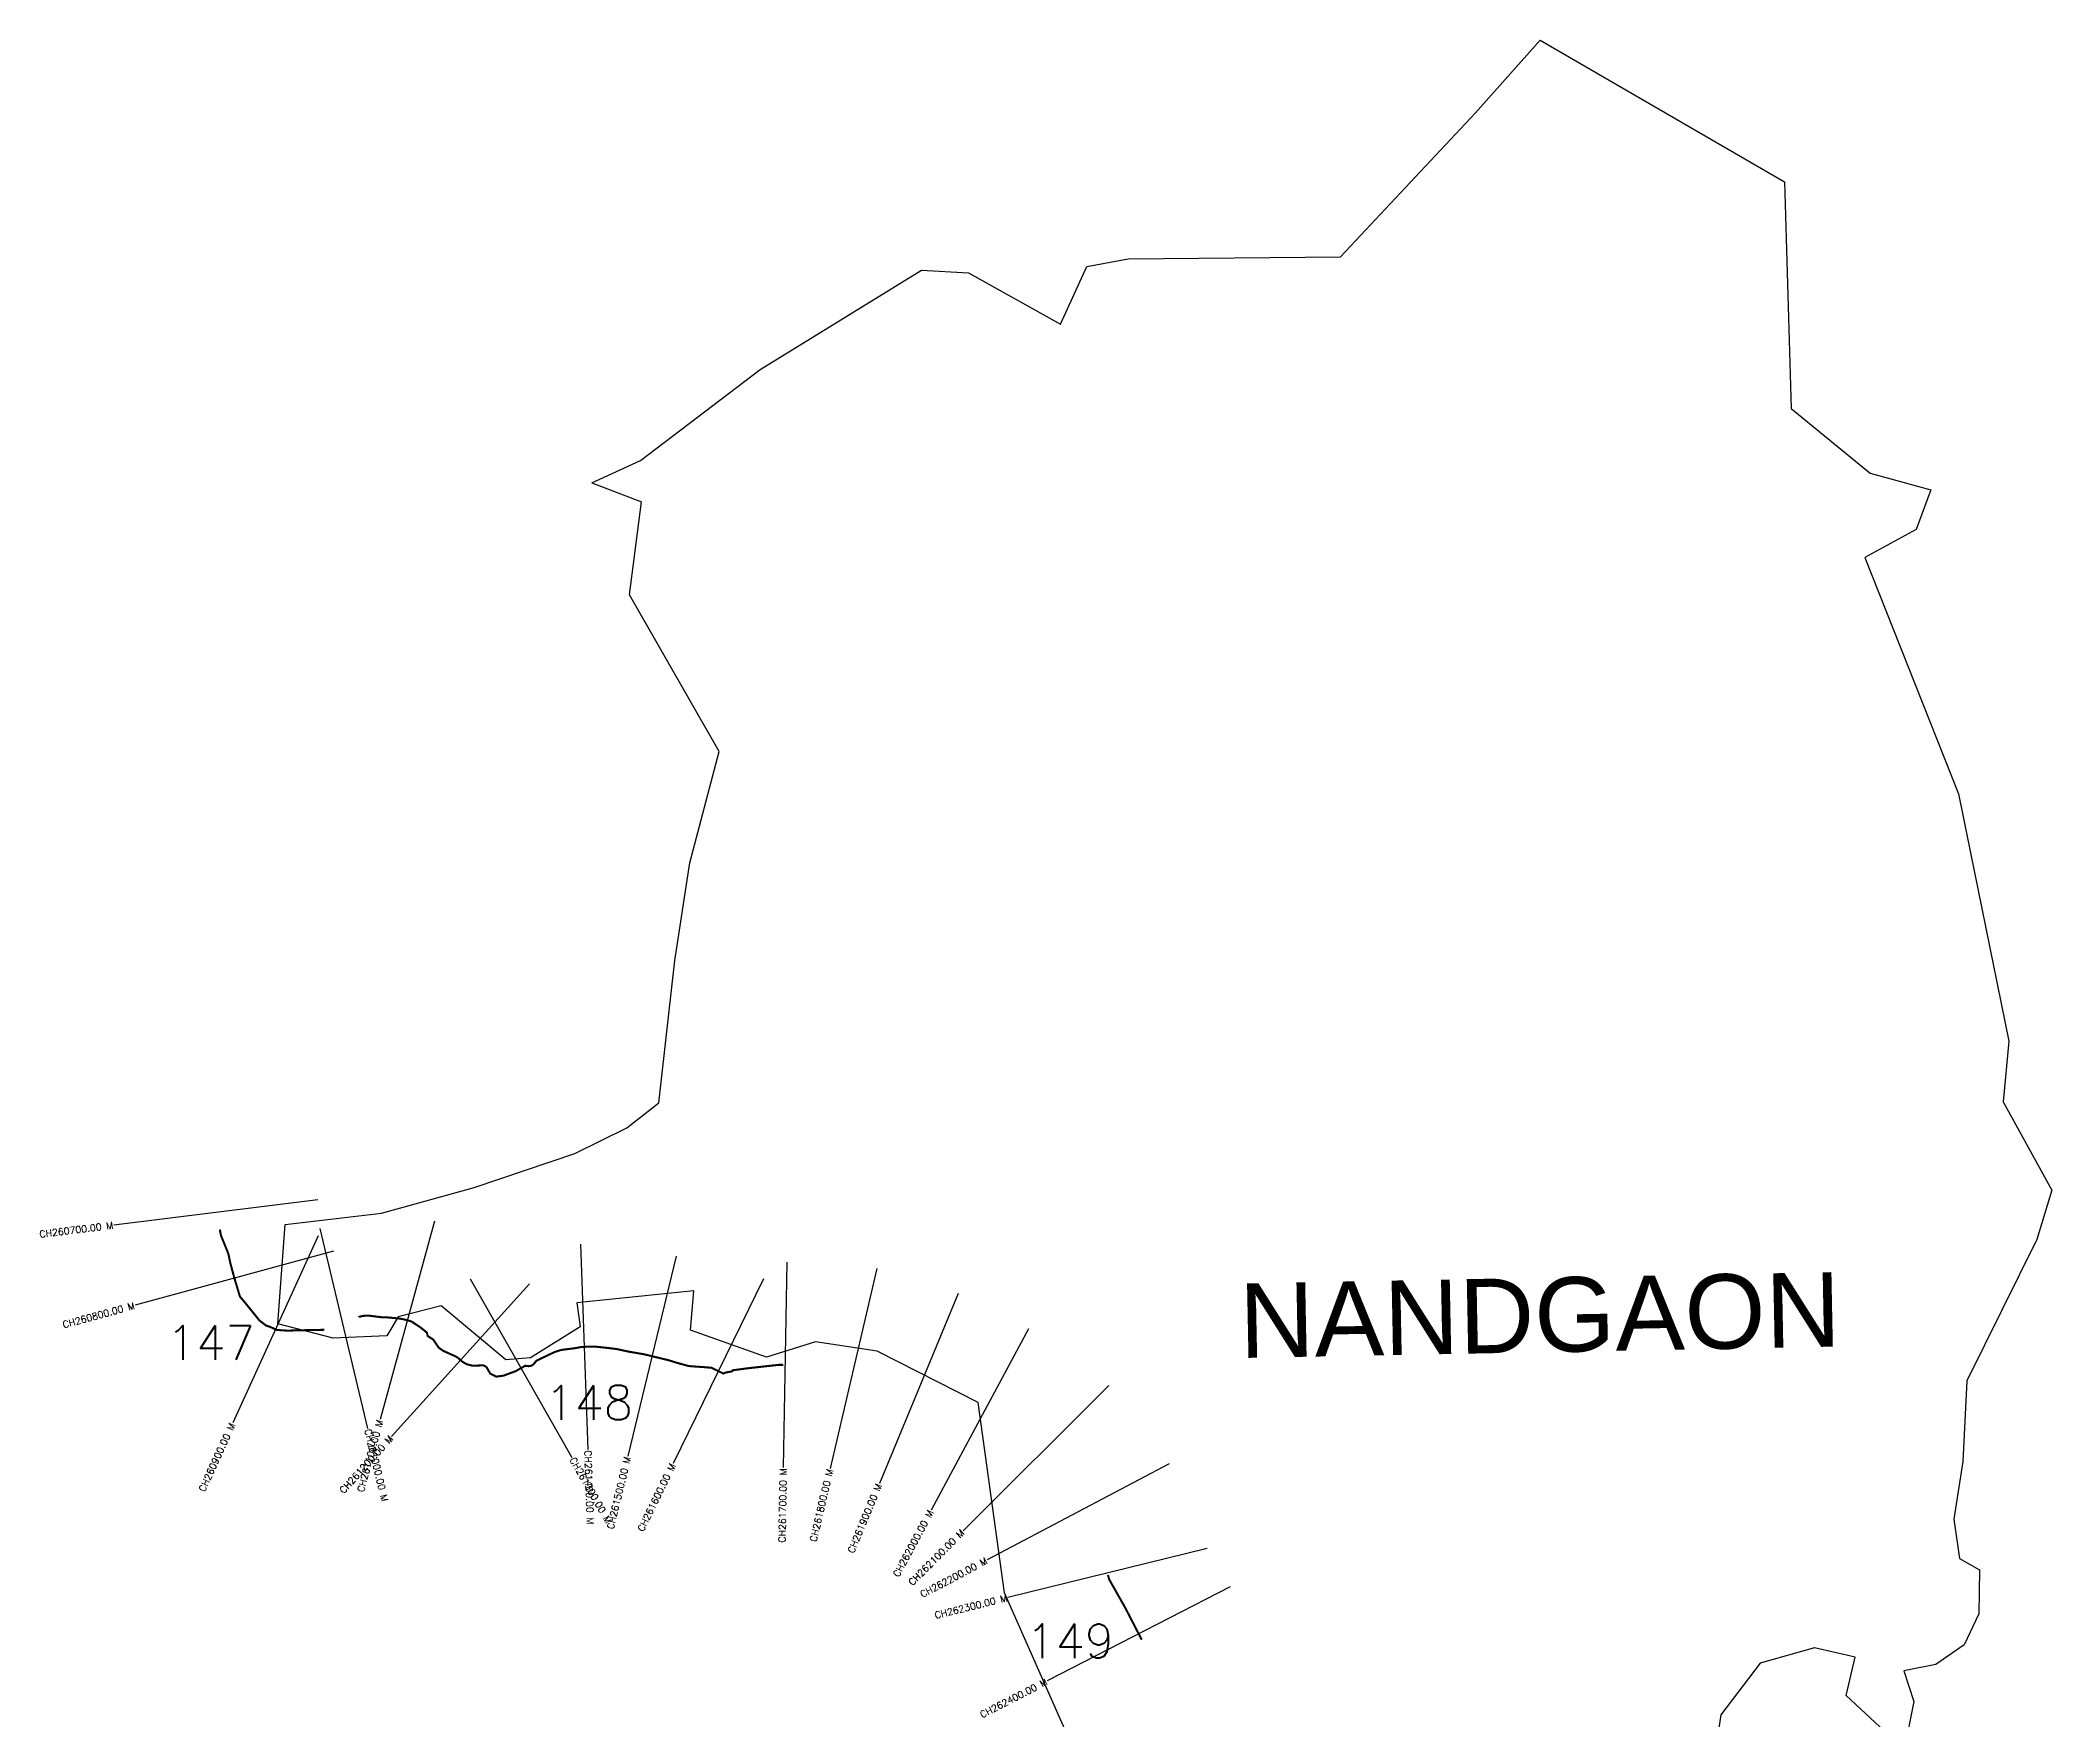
# Model space of a CAD drawing. Header units: metres. Extents: x 279213 to 282149, y 2032389 to 2036914.
# Drawn here: x 279213 to 282149, y 2034461 to 2036914 of the extents above; entities that cross this region are included whole.
import ezdxf
from ezdxf.enums import TextEntityAlignment as Align

# ---------------------------------------------------------------- set-up
doc = ezdxf.new("R2010")
doc.units = ezdxf.units.M
for name, color, linetype in [('ARTIFICIALLY PROTECTED', 4, 'Continuous'), ('CS', 134, 'Continuous'), ('CSMark', 6, 'Continuous'), ('village', 3, 'Continuous'), ('VILLAGE NAME', 250, 'Continuous')]:
    doc.layers.add(name, color=color, linetype=linetype)
doc.styles.get("Standard").update_dxf_attribs({"font": 'simplex.shx'})

msp = doc.modelspace()

# ---------------------------------------------------------------- linework, layer by layer
at = {"color": 6, "flags": 128}
msp.add_lwpolyline([(280018.3, 2036267.7), (280090.9, 2036240.3)], dxfattribs=at)
at = {"layer": 'ARTIFICIALLY PROTECTED', "const_width": 3, "flags": 128}
for points in [[(279475.6, 2035178.1), (279476, 2035175.7), (279477.3, 2035169.1), (279479.7, 2035163.3), (279488, 2035142.8), (279488, 2035142.8), (279491.1, 2035128.2), (279496.9, 2035106.8), (279502.1, 2035089.6), (279504.9, 2035080.2), (279511, 2035073), (279529.1, 2035050.7), (279533, 2035045.6), (279542.9, 2035038), (279549.3, 2035035.8), (279558.7, 2035031.5), (279573.7, 2035030.5), (279610.3, 2035031.4), (279627.6, 2035031.7), (279627.9, 2035031.7)], [(279678.1, 2035050.3), (279678.2, 2035050.4), (279683.9, 2035052), (279692.5, 2035052.4), (279711.2, 2035050.1), (279721.2, 2035049.7), (279737.2, 2035048.2), (279744, 2035047), (279754.9, 2035044), (279767.8, 2035035.6), (279775.2, 2035029.7), (279777.7, 2035027.6), (279779, 2035022.5), (279786.8, 2035017.6), (279795.1, 2035005.5), (279801.5, 2035001), (279820, 2034992.7), (279823.4, 2034990.5), (279829, 2034985.5), (279835.8, 2034981.5), (279844.1, 2034979.3), (279860.3, 2034979.8), (279864.5, 2034977.5), (279870.2, 2034967.7), (279879, 2034963.3), (279889.9, 2034964.9), (279907.4, 2034971.4), (279921.1, 2034979.2), (279925.9, 2034978.6), (279928.5, 2034978.8), (279931, 2034979.7), (279933.5, 2034981.5), (279937.6, 2034986.6), (279964.2, 2034999.3), (279973.7, 2035002.3), (279992.8, 2035004.7), (280003.8, 2035006.7), (280021.6, 2035007.3), (280042.9, 2035005.1), (280055.2, 2035003.5), (280072.2, 2034999.8), (280094.6, 2034996), (280130.4, 2034987.3), (280144, 2034983.1), (280148.9, 2034981.8), (280159.7, 2034978.8), (280174.5, 2034977.7), (280183.5, 2034977.1), (280193.4, 2034976.2), (280210.2, 2034967.9), (280214.1, 2034969.4), (280222.8, 2034971), (280224, 2034972.6), (280245.4, 2034975.5), (280291.6, 2034980.6), (280298, 2034980.5)], [(280771.7, 2034673.9), (280773.2, 2034667.7), (280797.1, 2034625.4), (280820.1, 2034580.8), (280821, 2034579.4)]]:
    msp.add_lwpolyline(points, dxfattribs=at)
at = {"layer": 'CS'}
for p, q in [((279618.7, 2035221.4), (279321, 2035184.6)), ((279788.9, 2035190.2), (279709.6, 2034900.9)), ((279619, 2035168.9), (279494.4, 2034896)), ((279621.4, 2035179.5), (279691.2, 2034887.8)), ((280002.1, 2035156.7), (280012.6, 2034856.9)), ((279641.6, 2035146.4), (279352.1, 2035067.6)), ((280141.3, 2035139), (280070.8, 2034847.4)), ((280303.1, 2035130.4), (280297.8, 2034830.5)), ((279927.6, 2035098.6), (279726.2, 2034876.2)), ((279840.8, 2035106.1), (279989.4, 2034845.5)), ((280268.8, 2035106.3), (280137.1, 2034836.7)), ((280434.4, 2035121.3), (280366.1, 2034829.2)), ((280553.1, 2035084.7), (280438, 2034807.6)), ((280655.5, 2035032.9), (280513.6, 2034768.6)), ((280772.7, 2034950.3), (280560.3, 2034738.4)), ((280860.7, 2034836.2), (280595.4, 2034696)), ((280916.6, 2034712.4), (280625.3, 2034640.8)), ((280949.8, 2034656.6), (280683.1, 2034519.2))]:
    msp.add_line(p, q, dxfattribs=at)
at = {"layer": 'village', "color": 6}
for points in [[(280018.3, 2036267.7, 0), (280089.4, 2036300.3, 0), (280264, 2036433.4, 0), (280499.7, 2036578.3, 0), (280567.9, 2036574.3, 0), (280702.1, 2036499.7, 0), (280740.7, 2036583.6, 0), (280801, 2036595.1, 0), (281110.8, 2036597.7, 0), (281307.7, 2036807.8, 0), (281402.2, 2036914, 0), (281758.7, 2036707.1, 0), (281768.5, 2036376.4, 0), (281883.7, 2036281.9, 0), (281972.2, 2036257.9, 0), (281951.2, 2036200, 0), (281876, 2036158.8, 0), (282012.7, 2035813.8, 0), (282086.3, 2035453.1, 0), (282078.1, 2035364.2, 0), (282148.9, 2035235.7, 0)], [(280732.1, 2034395.6, 0), (280620.4, 2034648, 0), (280582, 2034925.8, 0), (280434.9, 2035000.3, 0), (280344.6, 2035014.2, 0), (280273.1, 2034991.8, 0), (280162.5, 2035031.3, 0), (280167.5, 2035088.7, 0), (279996.3, 2035071, 0), (280001.6, 2035036.1, 0), (279929, 2034990.9, 0), (279893.1, 2034988, 0), (279798.8, 2035066.9, 0), (279735.8, 2035050.5, 0), (279719.4, 2035022.8, 0), (279640.8, 2035019.4, 0), (279560.1, 2035040.6, 0), (279570.9, 2035185.5, 0), (279711.4, 2035201.9, 0), (279846.6, 2035239.2, 0), (279993.8, 2035289.1, 0), (280069.6, 2035326.4, 0), (280116.3, 2035363.1, 0), (280139.5, 2035570.9, 0), (280161.6, 2035713.2, 0), (280204, 2035875.7, 0), (280073.4, 2036104.5, 0), (280090.9, 2036240.3, 0)], [(282148.9, 2035235.7, 0), (282127.2, 2035163.6, 0), (282024.7, 2034957.3, 0), (282019.3, 2034839.6, 0), (282006, 2034755.1, 0), (282014.3, 2034697.9, 0), (282043.4, 2034681.4, 0), (282042.2, 2034617.3, 0), (282020.9, 2034571.8, 0), (281979.9, 2034543, 0), (281933, 2034534.1, 0), (281947.4, 2034489.3, 0), (281933.6, 2034419.1, 0), (281848.6, 2034497.7, 0), (281862, 2034553.8, 0), (281802.7, 2034567.6, 0), (281723.4, 2034545, 0), (281665.9, 2034469.8, 0), (281658.5, 2034421.7, 0)]]:
    msp.add_polyline3d(points, dxfattribs=at)

# ---------------------------------------------------------------- texts
at = {"char_height": 50, "attachment_point": 1}
for s, insert in [('147', (279398.2, 2035038.1)), ('148', (279950, 2034950.5)), ('149', (280651.9, 2034602.3))]:
    msp.add_mtext_dynamic_manual_height_columns(s, width=84.374, gutter_width=1, heights=[74.2], dxfattribs=dict(at, insert=insert))
at = {"layer": 'CSMark'}
for s, rotation, p in [('CH260700.00 M', 7.0524, (279320, 2035184.4)), ('CH260800.00 M', 15.233, (279351.1, 2035067.3)), ('CH260900.00 M', 65.465, (279494, 2034895)), ('CH261100.00 M', 74.6818, (279709.3, 2034899.9)), ('CH261200.00 M', 47.8427, (279725.6, 2034875.4)), ('CH261500.00 M', 76.4218, (280070.6, 2034846.4)), ('CH261600.00 M', 63.973, (280136.7, 2034835.8)), ('CH261700.00 M', 88.9845, (280297.8, 2034829.5)), ('CH261800.00 M', 76.8437, (280365.9, 2034828.2)), ('CH261900.00 M', 67.4312, (280437.6, 2034806.7)), ('CH262000.00 M', 61.7806, (280513.2, 2034767.7)), ('CH262100.00 M', 44.9311, (280559.6, 2034737.7)), ('CH262200.00 M', 27.854, (280594.5, 2034695.5)), ('CH262300.00 M', 13.8122, (280624.3, 2034640.6)), ('CH262400.00 M', 27.246, (280682.2, 2034518.8))]:
    msp.add_text(s, height=10, rotation=rotation, dxfattribs=at).set_placement(p, align=Align.MIDDLE_RIGHT)
for s, rotation, p in [('CH261000.00 M', 283.4507, (279691.4, 2034886.8)), ('CH261300.00 M', 299.6984, (279989.9, 2034844.6)), ('CH261400.00 M', 272.0049, (280012.6, 2034855.9))]:
    msp.add_text(s, height=10, rotation=rotation, dxfattribs=at).set_placement(p, align=Align.MIDDLE_LEFT)
at = {"layer": 'VILLAGE NAME', "insert": (280962.1, 2035099.2), "char_height": 108.748, "attachment_point": 1, "rotation": 1.1028}
msp.add_mtext_dynamic_manual_height_columns('{\\fArial|b0|i0|c0|p34;NANDGAON}', width=726.929, gutter_width=543.7, heights=[0], dxfattribs=at)

doc.saveas('drawing.dxf')
